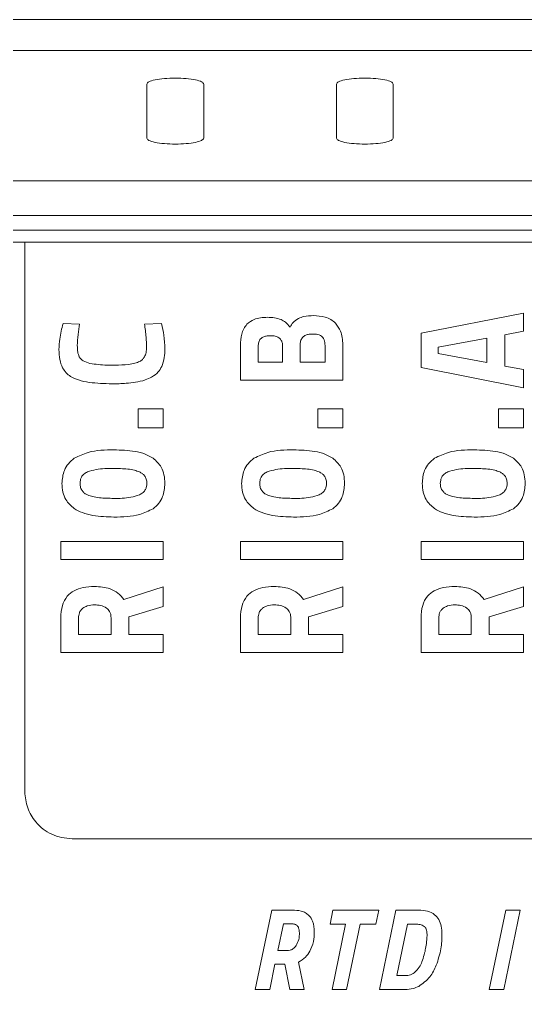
# Model space of a CAD drawing. Header units: millimetres. Extents: x 32696 to 36207, y 16706 to 17911.
# Drawn here: x 34785.28 to 34810.51, y 17543.62 to 17592.01 of the extents above; entities that cross this region are included whole.
import ezdxf

# ---------------------------------------------------------------- set-up
doc = ezdxf.new("R2010")
doc.units = ezdxf.units.MM
doc.header["$LTSCALE"] = 0.1
doc.layers.get('0').update_dxf_attribs({"lineweight": 20})

# ---------------------------------------------------------------- blocks, each defined once
blk = doc.blocks.new('CLP-XP352')
at = {"lineweight": 9}
for p, q in [((35078.924, 17413.414), (35024.794, 17413.414)), ((35079.728, 17412.757), (35023.989, 17412.757)), ((35039.259, 17410.906), (35039.259, 17412.05)), ((35040.459, 17412.05), (35040.459, 17410.906)), ((35043.259, 17410.906), (35043.259, 17412.05)), ((35044.459, 17412.05), (35044.459, 17410.906)), ((35018.266, 17410.005), (35226.922, 17410.005)), ((35018.266, 17409.271), (35226.922, 17409.271)), ((35018.544, 17408.964), (35226.644, 17408.964)), ((35036.684, 17408.714), (35036.184, 17408.714)), ((35036.684, 17397.114), (35036.684, 17408.714)), ((35059.054, 17408.714), (35036.684, 17408.714)), ((35047.204, 17407.214), (35045.045, 17406.79)), ((35047.204, 17406.831), (35047.204, 17407.214)), ((35037.841, 17406.984), (35037.491, 17406.995)), ((35039.568, 17406.992), (35039.209, 17406.984)), ((35045.045, 17406.79), (35045.045, 17406.063)), ((35046.432, 17406.684), (35045.407, 17406.493)), ((35046.432, 17406.169), (35046.432, 17406.684)), ((35046.813, 17406.756), (35047.204, 17406.831)), ((35046.813, 17406.097), (35046.813, 17406.756)), ((35041.235, 17406.537), (35041.235, 17405.797)), ((35041.609, 17406.518), (35041.609, 17406.18)), ((35042.124, 17406.18), (35042.124, 17406.521)), ((35042.492, 17406.529), (35042.492, 17406.18)), ((35043.019, 17406.18), (35043.019, 17406.529)), ((35043.394, 17405.797), (35043.394, 17406.548)), ((35045.407, 17406.493), (35045.407, 17406.36)), ((35045.407, 17406.36), (35046.432, 17406.169)), ((35041.609, 17406.18), (35042.124, 17406.18)), ((35042.492, 17406.18), (35043.019, 17406.18)), ((35045.045, 17406.063), (35047.204, 17405.639)), ((35047.204, 17406.022), (35046.813, 17406.097)), ((35047.204, 17405.639), (35047.204, 17406.022)), ((35041.235, 17405.797), (35043.394, 17405.797)), ((35039.603, 17405.193), (35039.076, 17405.193)), ((35039.076, 17405.193), (35039.076, 17404.794)), ((35039.603, 17404.794), (35039.603, 17405.193)), ((35043.394, 17405.193), (35042.867, 17405.193)), ((35042.867, 17405.193), (35042.867, 17404.794)), ((35043.394, 17404.794), (35043.394, 17405.193)), ((35047.204, 17405.193), (35046.677, 17405.193)), ((35046.677, 17405.193), (35046.677, 17404.794)), ((35047.204, 17404.794), (35047.204, 17405.193)), ((35039.076, 17404.794), (35039.603, 17404.794)), ((35042.867, 17404.794), (35043.394, 17404.794)), ((35046.677, 17404.794), (35047.204, 17404.794)), ((35039.603, 17402.394), (35037.444, 17402.394)), ((35037.444, 17402.394), (35037.444, 17402.011)), ((35039.603, 17402.011), (35039.603, 17402.394)), ((35043.394, 17402.394), (35041.235, 17402.394)), ((35041.235, 17402.394), (35041.235, 17402.011)), ((35043.394, 17402.011), (35043.394, 17402.394)), ((35047.204, 17402.394), (35045.045, 17402.394)), ((35045.045, 17402.394), (35045.045, 17402.011)), ((35047.204, 17402.011), (35047.204, 17402.394)), ((35037.444, 17402.011), (35039.603, 17402.011)), ((35041.235, 17402.011), (35043.394, 17402.011)), ((35045.045, 17402.011), (35047.204, 17402.011)), ((35039.603, 17401.437), (35038.777, 17401.168)), ((35039.603, 17401.019), (35039.603, 17401.437)), ((35043.394, 17401.437), (35042.568, 17401.168)), ((35043.394, 17401.019), (35043.394, 17401.437)), ((35047.204, 17401.437), (35046.378, 17401.168)), ((35047.204, 17401.019), (35047.204, 17401.437)), ((35038.879, 17400.8), (35039.603, 17401.019)), ((35042.67, 17400.8), (35043.394, 17401.019)), ((35046.48, 17400.8), (35047.204, 17401.019)), ((35037.444, 17400.78), (35037.444, 17400.049)), ((35037.818, 17400.78), (35037.818, 17400.431)), ((35038.504, 17400.431), (35038.504, 17400.786)), ((35038.879, 17400.431), (35038.879, 17400.8)), ((35041.235, 17400.78), (35041.235, 17400.049)), ((35041.609, 17400.78), (35041.609, 17400.431)), ((35042.295, 17400.431), (35042.295, 17400.786)), ((35042.67, 17400.431), (35042.67, 17400.8)), ((35045.045, 17400.78), (35045.045, 17400.049)), ((35045.419, 17400.78), (35045.419, 17400.431)), ((35046.105, 17400.431), (35046.105, 17400.786)), ((35046.48, 17400.431), (35046.48, 17400.8)), ((35037.818, 17400.431), (35038.504, 17400.431)), ((35039.603, 17400.431), (35038.879, 17400.431)), ((35039.603, 17400.049), (35039.603, 17400.431)), ((35041.609, 17400.431), (35042.295, 17400.431)), ((35043.394, 17400.431), (35042.67, 17400.431)), ((35043.394, 17400.049), (35043.394, 17400.431)), ((35045.419, 17400.431), (35046.105, 17400.431)), ((35047.204, 17400.431), (35046.48, 17400.431)), ((35047.204, 17400.049), (35047.204, 17400.431)), ((35037.444, 17400.049), (35039.603, 17400.049)), ((35041.235, 17400.049), (35043.394, 17400.049)), ((35045.045, 17400.049), (35047.204, 17400.049)), ((35058.054, 17396.114), (35037.684, 17396.114)), ((35041.894, 17394.613), (35041.546, 17392.934)), ((35042.328, 17394.613), (35041.894, 17394.613)), ((35043.186, 17394.613), (35043.124, 17394.317)), ((35044.157, 17394.613), (35043.186, 17394.613)), ((35044.094, 17394.317), (35044.157, 17394.613)), ((35044.516, 17394.613), (35044.168, 17392.934)), ((35044.99, 17394.613), (35044.516, 17394.613)), ((35046.832, 17394.613), (35046.484, 17392.934)), ((35046.79, 17392.934), (35047.138, 17394.613)), ((35047.138, 17394.613), (35046.832, 17394.613)), ((35042.14, 17394.322), (35042.022, 17393.759)), ((35042.31, 17394.322), (35042.14, 17394.322)), ((35043.124, 17394.317), (35043.454, 17394.317)), ((35043.454, 17394.317), (35043.168, 17392.934)), ((35043.474, 17392.934), (35043.76, 17394.317)), ((35043.76, 17394.317), (35044.094, 17394.317)), ((35044.759, 17394.317), (35044.535, 17393.23)), ((35044.928, 17394.317), (35044.759, 17394.317)), ((35042.022, 17393.759), (35042.219, 17393.759)), ((35041.851, 17392.934), (35041.962, 17393.468)), ((35041.962, 17393.468), (35042.173, 17393.468)), ((35042.173, 17393.468), (35042.273, 17392.934)), ((35042.578, 17392.934), (35042.457, 17393.514)), ((35044.535, 17393.23), (35044.735, 17393.23)), ((35041.546, 17392.934), (35041.851, 17392.934)), ((35042.273, 17392.934), (35042.578, 17392.934)), ((35043.168, 17392.934), (35043.474, 17392.934)), ((35044.168, 17392.934), (35044.708, 17392.934)), ((35046.484, 17392.934), (35046.79, 17392.934))]:
    blk.add_line(p, q, dxfattribs=at)
for points, knots in [([(35039.259, 17412.05), (35039.268, 17412.066), (35039.286, 17412.099), (35039.425, 17412.14), (35039.623, 17412.168), (35039.859, 17412.178), (35040.095, 17412.168), (35040.293, 17412.14), (35040.432, 17412.099), (35040.45, 17412.066), (35040.459, 17412.05)], [0, 0, 0, 0, 0.125, 0.25, 0.375, 0.5, 0.625, 0.75, 0.875, 1, 1, 1, 1]), ([(35043.259, 17412.05), (35043.268, 17412.066), (35043.286, 17412.099), (35043.425, 17412.14), (35043.623, 17412.168), (35043.859, 17412.178), (35044.095, 17412.168), (35044.293, 17412.14), (35044.432, 17412.099), (35044.45, 17412.066), (35044.459, 17412.05)], [0, 0, 0, 0, 0.125, 0.25, 0.375, 0.5, 0.625, 0.75, 0.875, 1, 1, 1, 1]), ([(35040.459, 17410.906), (35040.45, 17410.89), (35040.431, 17410.857), (35040.293, 17410.816), (35040.094, 17410.788), (35039.86, 17410.778), (35039.624, 17410.788), (35039.425, 17410.816), (35039.286, 17410.857), (35039.268, 17410.89), (35039.259, 17410.906)], [0, 0, 0, 0, 0.125383, 0.250022, 0.374875, 0.499714, 0.624357, 0.749712, 0.87484, 1, 1, 1, 1]), ([(35044.459, 17410.906), (35044.45, 17410.89), (35044.431, 17410.857), (35044.293, 17410.816), (35044.094, 17410.788), (35043.86, 17410.778), (35043.624, 17410.788), (35043.425, 17410.816), (35043.286, 17410.857), (35043.268, 17410.89), (35043.259, 17410.906)], [0, 0, 0, 0, 0.125383, 0.250022, 0.374875, 0.499714, 0.624357, 0.749712, 0.87484, 1, 1, 1, 1]), ([(35041.806, 17407.125), (35041.706, 17407.121), (35041.544, 17407.115), (35041.418, 17407.016), (35041.37, 17406.978)], [0, 0, 0, 0, 0.61433, 1, 1, 1, 1]), ([(35042.093, 17407.078), (35042.046, 17407.093), (35041.953, 17407.123), (35041.855, 17407.124), (35041.806, 17407.125)], [0, 0, 0, 0, 0.50415, 1, 1, 1, 1]), ([(35042.282, 17406.917), (35042.251, 17406.956), (35042.198, 17407.021), (35042.124, 17407.061), (35042.093, 17407.078)], [0, 0, 0, 0, 0.58332, 1, 1, 1, 1]), ([(35042.457, 17407.101), (35042.417, 17407.075), (35042.344, 17407.027), (35042.301, 17406.951), (35042.282, 17406.917)], [0, 0, 0, 0, 0.548755, 1, 1, 1, 1]), ([(35042.775, 17407.161), (35042.707, 17407.16), (35042.597, 17407.157), (35042.496, 17407.117), (35042.457, 17407.101)], [0, 0, 0, 0, 0.616654, 1, 1, 1, 1]), ([(35043.241, 17407), (35043.21, 17407.028), (35043.145, 17407.086), (35042.985, 17407.149), (35042.857, 17407.156), (35042.775, 17407.161)], [0, 0, 0, 0, 0.246784, 0.511538, 1, 1, 1, 1]), ([(35037.491, 17406.995), (35037.464, 17406.886), (35037.418, 17406.705), (35037.409, 17406.518), (35037.406, 17406.443)], [0, 0, 0, 0, 0.597969, 1, 1, 1, 1]), ([(35037.793, 17406.528), (35037.796, 17406.605), (35037.803, 17406.758), (35037.828, 17406.909), (35037.841, 17406.984)], [0, 0, 0, 0, 0.5076857, 1, 1, 1, 1]), ([(35039.209, 17406.984), (35039.223, 17406.891), (35039.248, 17406.729), (35039.252, 17406.566), (35039.253, 17406.497)], [0, 0, 0, 0, 0.576529, 1, 1, 1, 1]), ([(35039.641, 17406.462), (35039.636, 17406.557), (35039.627, 17406.736), (35039.587, 17406.91), (35039.568, 17406.992)], [0, 0, 0, 0, 0.528732, 1, 1, 1, 1]), ([(35041.37, 17406.978), (35041.346, 17406.948), (35041.297, 17406.884), (35041.245, 17406.734), (35041.239, 17406.615), (35041.235, 17406.537)], [0, 0, 0, 0, 0.242559, 0.5077394, 1, 1, 1, 1]), ([(35043.394, 17406.548), (35043.388, 17406.648), (35043.379, 17406.814), (35043.281, 17406.947), (35043.241, 17407)], [0, 0, 0, 0, 0.594903, 1, 1, 1, 1]), ([(35041.867, 17406.737), (35041.837, 17406.736), (35041.784, 17406.734), (35041.711, 17406.711), (35041.653, 17406.669), (35041.614, 17406.601), (35041.611, 17406.547), (35041.609, 17406.518)], [0, 0, 0, 0, 0.226814, 0.415839, 0.581591, 0.775143, 1, 1, 1, 1]), ([(35042.124, 17406.521), (35042.122, 17406.545), (35042.12, 17406.592), (35042.092, 17406.654), (35042.04, 17406.703), (35041.962, 17406.733), (35041.9, 17406.736), (35041.867, 17406.737)], [0, 0, 0, 0, 0.19237, 0.359477, 0.521656, 0.735816, 1, 1, 1, 1]), ([(35042.752, 17406.773), (35042.723, 17406.772), (35042.668, 17406.769), (35042.594, 17406.744), (35042.535, 17406.696), (35042.497, 17406.621), (35042.494, 17406.561), (35042.492, 17406.529)], [0, 0, 0, 0, 0.217141, 0.399873, 0.564347, 0.76366, 1, 1, 1, 1]), ([(35042.962, 17406.713), (35042.949, 17406.724), (35042.922, 17406.746), (35042.849, 17406.769), (35042.791, 17406.771), (35042.752, 17406.773)], [0, 0, 0, 0, 0.218867, 0.478082, 1, 1, 1, 1]), ([(35043.019, 17406.529), (35043.018, 17406.57), (35043.015, 17406.638), (35042.977, 17406.692), (35042.962, 17406.713)], [0, 0, 0, 0, 0.613428, 1, 1, 1, 1]), ([(35037.848, 17406.268), (35037.839, 17406.285), (35037.817, 17406.323), (35037.797, 17406.411), (35037.794, 17406.481), (35037.793, 17406.528)], [0, 0, 0, 0, 0.216625, 0.478278, 1, 1, 1, 1]), ([(35039.253, 17406.497), (35039.252, 17406.458), (35039.249, 17406.386), (35039.216, 17406.295), (35039.169, 17406.23), (35039.129, 17406.205), (35039.109, 17406.192)], [0, 0, 0, 0, 0.328851, 0.605769, 0.803271, 1, 1, 1, 1]), ([(35037.406, 17406.443), (35037.408, 17406.372), (35037.414, 17406.241), (35037.469, 17406.075), (35037.549, 17405.952), (35037.618, 17405.901), (35037.652, 17405.876)], [0, 0, 0, 0, 0.32843, 0.607321, 0.805592, 1, 1, 1, 1]), ([(35038.06, 17406.153), (35038.009, 17406.167), (35037.928, 17406.188), (35037.87, 17406.247), (35037.848, 17406.268)], [0, 0, 0, 0, 0.626427, 1, 1, 1, 1]), ([(35039.574, 17406.086), (35039.596, 17406.148), (35039.638, 17406.27), (35039.64, 17406.399), (35039.641, 17406.462)], [0, 0, 0, 0, 0.507664, 1, 1, 1, 1]), ([(35038.59, 17406.116), (35038.472, 17406.116), (35038.295, 17406.115), (35038.119, 17406.144), (35038.06, 17406.153)], [0, 0, 0, 0, 0.659688, 1, 1, 1, 1]), ([(35039.109, 17406.192), (35039.076, 17406.179), (35039.001, 17406.148), (35038.826, 17406.121), (35038.685, 17406.118), (35038.59, 17406.116)], [0, 0, 0, 0, 0.199836, 0.459725, 1, 1, 1, 1]), ([(35039.361, 17405.864), (35039.411, 17405.897), (35039.5, 17405.954), (35039.552, 17406.046), (35039.574, 17406.086)], [0, 0, 0, 0, 0.566916, 1, 1, 1, 1]), ([(35037.652, 17405.876), (35037.707, 17405.849), (35037.831, 17405.788), (35038.127, 17405.733), (35038.364, 17405.727), (35038.523, 17405.722)], [0, 0, 0, 0, 0.2050227, 0.4651989, 1, 1, 1, 1]), ([(35039.019, 17405.753), (35039.088, 17405.766), (35039.207, 17405.789), (35039.316, 17405.842), (35039.361, 17405.864)], [0, 0, 0, 0, 0.582044, 1, 1, 1, 1]), ([(35038.523, 17405.722), (35038.624, 17405.723), (35038.79, 17405.725), (35038.954, 17405.745), (35039.019, 17405.753)], [0, 0, 0, 0, 0.609166, 1, 1, 1, 1]), ([(35038.566, 17404.328), (35038.38, 17404.326), (35038.086, 17404.323), (35037.825, 17404.196), (35037.729, 17404.149)], [0, 0, 0, 0, 0.635344, 1, 1, 1, 1]), ([(35039.392, 17404.151), (35039.338, 17404.182), (35039.219, 17404.25), (35038.938, 17404.316), (35038.714, 17404.323), (35038.566, 17404.328)], [0, 0, 0, 0, 0.217517, 0.479492, 1, 1, 1, 1]), ([(35042.357, 17404.328), (35042.171, 17404.326), (35041.877, 17404.323), (35041.616, 17404.196), (35041.52, 17404.149)], [0, 0, 0, 0, 0.635344, 1, 1, 1, 1]), ([(35043.183, 17404.151), (35043.129, 17404.182), (35043.01, 17404.25), (35042.729, 17404.316), (35042.505, 17404.323), (35042.357, 17404.328)], [0, 0, 0, 0, 0.217517, 0.479492, 1, 1, 1, 1]), ([(35046.167, 17404.328), (35045.981, 17404.326), (35045.687, 17404.323), (35045.426, 17404.196), (35045.33, 17404.149)], [0, 0, 0, 0, 0.635344, 1, 1, 1, 1]), ([(35046.993, 17404.151), (35046.939, 17404.182), (35046.82, 17404.25), (35046.539, 17404.316), (35046.315, 17404.323), (35046.167, 17404.328)], [0, 0, 0, 0, 0.217517, 0.479492, 1, 1, 1, 1]), ([(35037.729, 17404.149), (35037.685, 17404.114), (35037.598, 17404.044), (35037.49, 17403.863), (35037.477, 17403.713), (35037.469, 17403.619)], [0, 0, 0, 0, 0.2754795, 0.5429034, 1, 1, 1, 1]), ([(35039.641, 17403.619), (35039.637, 17403.681), (35039.631, 17403.798), (35039.562, 17403.995), (35039.456, 17404.092), (35039.392, 17404.151)], [0, 0, 0, 0, 0.3049042, 0.5798709, 1, 1, 1, 1]), ([(35041.52, 17404.149), (35041.476, 17404.114), (35041.389, 17404.044), (35041.281, 17403.863), (35041.268, 17403.713), (35041.26, 17403.619)], [0, 0, 0, 0, 0.2754795, 0.5429034, 1, 1, 1, 1]), ([(35043.432, 17403.619), (35043.428, 17403.681), (35043.422, 17403.798), (35043.353, 17403.995), (35043.247, 17404.092), (35043.183, 17404.151)], [0, 0, 0, 0, 0.304904, 0.579871, 1, 1, 1, 1]), ([(35045.33, 17404.149), (35045.286, 17404.114), (35045.199, 17404.044), (35045.091, 17403.863), (35045.078, 17403.713), (35045.07, 17403.619)], [0, 0, 0, 0, 0.2754795, 0.5429034, 1, 1, 1, 1]), ([(35047.242, 17403.619), (35047.238, 17403.681), (35047.232, 17403.798), (35047.163, 17403.995), (35047.057, 17404.092), (35046.993, 17404.151)], [0, 0, 0, 0, 0.304904, 0.579871, 1, 1, 1, 1]), ([(35038.007, 17403.863), (35037.981, 17403.848), (35037.93, 17403.821), (35037.88, 17403.758), (35037.854, 17403.689), (35037.851, 17403.644), (35037.85, 17403.62)], [0, 0, 0, 0, 0.2924127, 0.5581304, 0.7696554, 1, 1, 1, 1]), ([(35038.557, 17403.935), (35038.433, 17403.935), (35038.246, 17403.936), (35038.068, 17403.881), (35038.007, 17403.863)], [0, 0, 0, 0, 0.658032, 1, 1, 1, 1]), ([(35039.104, 17403.863), (35039.069, 17403.875), (35038.989, 17403.904), (35038.804, 17403.93), (35038.656, 17403.933), (35038.557, 17403.935)], [0, 0, 0, 0, 0.20023, 0.460667, 1, 1, 1, 1]), ([(35039.26, 17403.621), (35039.258, 17403.651), (35039.254, 17403.708), (35039.217, 17403.779), (35039.165, 17403.83), (35039.125, 17403.851), (35039.104, 17403.863)], [0, 0, 0, 0, 0.288903, 0.553829, 0.766744, 1, 1, 1, 1]), ([(35041.798, 17403.863), (35041.772, 17403.848), (35041.721, 17403.821), (35041.671, 17403.758), (35041.645, 17403.689), (35041.642, 17403.644), (35041.641, 17403.62)], [0, 0, 0, 0, 0.292413, 0.55813, 0.769655, 1, 1, 1, 1]), ([(35042.348, 17403.935), (35042.224, 17403.935), (35042.037, 17403.936), (35041.859, 17403.881), (35041.798, 17403.863)], [0, 0, 0, 0, 0.658032, 1, 1, 1, 1]), ([(35042.895, 17403.863), (35042.86, 17403.875), (35042.78, 17403.904), (35042.595, 17403.93), (35042.447, 17403.933), (35042.348, 17403.935)], [0, 0, 0, 0, 0.20023, 0.460667, 1, 1, 1, 1]), ([(35043.051, 17403.621), (35043.049, 17403.651), (35043.045, 17403.708), (35043.008, 17403.779), (35042.956, 17403.83), (35042.916, 17403.851), (35042.895, 17403.863)], [0, 0, 0, 0, 0.288903, 0.553829, 0.766744, 1, 1, 1, 1]), ([(35045.608, 17403.863), (35045.582, 17403.848), (35045.531, 17403.821), (35045.481, 17403.758), (35045.455, 17403.689), (35045.452, 17403.644), (35045.451, 17403.62)], [0, 0, 0, 0, 0.292413, 0.55813, 0.769655, 1, 1, 1, 1]), ([(35046.158, 17403.935), (35046.034, 17403.935), (35045.847, 17403.936), (35045.669, 17403.881), (35045.608, 17403.863)], [0, 0, 0, 0, 0.658032, 1, 1, 1, 1]), ([(35046.705, 17403.863), (35046.67, 17403.875), (35046.59, 17403.904), (35046.405, 17403.93), (35046.257, 17403.933), (35046.158, 17403.935)], [0, 0, 0, 0, 0.20023, 0.460667, 1, 1, 1, 1]), ([(35046.861, 17403.621), (35046.859, 17403.651), (35046.855, 17403.708), (35046.818, 17403.779), (35046.766, 17403.83), (35046.726, 17403.851), (35046.705, 17403.863)], [0, 0, 0, 0, 0.288903, 0.553829, 0.766744, 1, 1, 1, 1]), ([(35037.469, 17403.619), (35037.473, 17403.557), (35037.479, 17403.44), (35037.553, 17403.242), (35037.663, 17403.146), (35037.729, 17403.088)], [0, 0, 0, 0, 0.300764, 0.574255, 1, 1, 1, 1]), ([(35037.85, 17403.62), (35037.852, 17403.59), (35037.856, 17403.533), (35037.894, 17403.461), (35037.946, 17403.409), (35037.987, 17403.387), (35038.009, 17403.376)], [0, 0, 0, 0, 0.287559, 0.552203, 0.765697, 1, 1, 1, 1]), ([(35039.104, 17403.378), (35039.13, 17403.392), (35039.181, 17403.421), (35039.23, 17403.484), (35039.256, 17403.553), (35039.258, 17403.598), (35039.26, 17403.621)], [0, 0, 0, 0, 0.292816, 0.559186, 0.77068, 1, 1, 1, 1]), ([(35039.392, 17403.086), (35039.434, 17403.122), (35039.518, 17403.192), (35039.621, 17403.374), (35039.633, 17403.524), (35039.641, 17403.619)], [0, 0, 0, 0, 0.2706635, 0.5374366, 1, 1, 1, 1]), ([(35041.26, 17403.619), (35041.264, 17403.557), (35041.27, 17403.44), (35041.344, 17403.242), (35041.454, 17403.146), (35041.52, 17403.088)], [0, 0, 0, 0, 0.300764, 0.574255, 1, 1, 1, 1]), ([(35041.641, 17403.62), (35041.643, 17403.59), (35041.647, 17403.533), (35041.685, 17403.461), (35041.737, 17403.409), (35041.778, 17403.387), (35041.8, 17403.376)], [0, 0, 0, 0, 0.287559, 0.552203, 0.765697, 1, 1, 1, 1]), ([(35042.895, 17403.378), (35042.921, 17403.392), (35042.972, 17403.421), (35043.021, 17403.484), (35043.047, 17403.553), (35043.049, 17403.598), (35043.051, 17403.621)], [0, 0, 0, 0, 0.2928164, 0.5591857, 0.7706802, 1, 1, 1, 1]), ([(35043.183, 17403.086), (35043.225, 17403.122), (35043.309, 17403.192), (35043.412, 17403.374), (35043.424, 17403.524), (35043.432, 17403.619)], [0, 0, 0, 0, 0.270664, 0.537437, 1, 1, 1, 1]), ([(35045.07, 17403.619), (35045.074, 17403.557), (35045.08, 17403.44), (35045.154, 17403.242), (35045.264, 17403.146), (35045.33, 17403.088)], [0, 0, 0, 0, 0.300764, 0.574255, 1, 1, 1, 1]), ([(35045.451, 17403.62), (35045.453, 17403.59), (35045.457, 17403.533), (35045.495, 17403.461), (35045.547, 17403.409), (35045.588, 17403.387), (35045.61, 17403.376)], [0, 0, 0, 0, 0.287559, 0.552203, 0.765697, 1, 1, 1, 1]), ([(35046.705, 17403.378), (35046.731, 17403.392), (35046.782, 17403.421), (35046.831, 17403.484), (35046.857, 17403.553), (35046.859, 17403.598), (35046.861, 17403.621)], [0, 0, 0, 0, 0.292816, 0.559186, 0.77068, 1, 1, 1, 1]), ([(35046.993, 17403.086), (35047.035, 17403.122), (35047.119, 17403.192), (35047.222, 17403.374), (35047.234, 17403.524), (35047.242, 17403.619)], [0, 0, 0, 0, 0.270664, 0.537437, 1, 1, 1, 1]), ([(35038.009, 17403.376), (35038.044, 17403.363), (35038.125, 17403.334), (35038.31, 17403.308), (35038.458, 17403.305), (35038.558, 17403.303)], [0, 0, 0, 0, 0.202241, 0.463134, 1, 1, 1, 1]), ([(35038.558, 17403.303), (35038.681, 17403.302), (35038.867, 17403.302), (35039.044, 17403.358), (35039.104, 17403.378)], [0, 0, 0, 0, 0.657967, 1, 1, 1, 1]), ([(35041.8, 17403.376), (35041.835, 17403.363), (35041.916, 17403.334), (35042.101, 17403.308), (35042.249, 17403.305), (35042.349, 17403.303)], [0, 0, 0, 0, 0.202241, 0.463134, 1, 1, 1, 1]), ([(35042.349, 17403.303), (35042.472, 17403.302), (35042.658, 17403.302), (35042.835, 17403.358), (35042.895, 17403.378)], [0, 0, 0, 0, 0.657967, 1, 1, 1, 1]), ([(35045.61, 17403.376), (35045.645, 17403.363), (35045.726, 17403.334), (35045.911, 17403.308), (35046.059, 17403.305), (35046.159, 17403.303)], [0, 0, 0, 0, 0.202241, 0.463134, 1, 1, 1, 1]), ([(35046.159, 17403.303), (35046.282, 17403.302), (35046.468, 17403.302), (35046.645, 17403.358), (35046.705, 17403.378)], [0, 0, 0, 0, 0.657967, 1, 1, 1, 1]), ([(35037.729, 17403.088), (35037.785, 17403.057), (35037.907, 17402.988), (35038.192, 17402.922), (35038.417, 17402.914), (35038.566, 17402.909)], [0, 0, 0, 0, 0.220687, 0.483535, 1, 1, 1, 1]), ([(35038.566, 17402.909), (35038.751, 17402.911), (35039.041, 17402.913), (35039.299, 17403.04), (35039.392, 17403.086)], [0, 0, 0, 0, 0.639398, 1, 1, 1, 1]), ([(35041.52, 17403.088), (35041.576, 17403.057), (35041.698, 17402.988), (35041.983, 17402.922), (35042.208, 17402.914), (35042.357, 17402.909)], [0, 0, 0, 0, 0.220687, 0.483535, 1, 1, 1, 1]), ([(35042.357, 17402.909), (35042.542, 17402.911), (35042.832, 17402.913), (35043.09, 17403.04), (35043.183, 17403.086)], [0, 0, 0, 0, 0.639398, 1, 1, 1, 1]), ([(35045.33, 17403.088), (35045.386, 17403.057), (35045.508, 17402.988), (35045.793, 17402.922), (35046.018, 17402.914), (35046.167, 17402.909)], [0, 0, 0, 0, 0.220687, 0.483535, 1, 1, 1, 1]), ([(35046.167, 17402.909), (35046.352, 17402.911), (35046.642, 17402.913), (35046.9, 17403.04), (35046.993, 17403.086)], [0, 0, 0, 0, 0.639398, 1, 1, 1, 1]), ([(35038.155, 17401.446), (35038.074, 17401.442), (35037.925, 17401.436), (35037.724, 17401.366), (35037.562, 17401.237), (35037.458, 17401.031), (35037.449, 17400.869), (35037.444, 17400.78)], [0, 0, 0, 0, 0.217403, 0.400241, 0.564688, 0.763857, 1, 1, 1, 1]), ([(35038.777, 17401.168), (35038.737, 17401.216), (35038.655, 17401.311), (35038.442, 17401.425), (35038.267, 17401.437), (35038.155, 17401.446)], [0, 0, 0, 0, 0.2633143, 0.5286155, 1, 1, 1, 1]), ([(35041.946, 17401.446), (35041.865, 17401.442), (35041.716, 17401.436), (35041.515, 17401.366), (35041.353, 17401.237), (35041.249, 17401.031), (35041.24, 17400.869), (35041.235, 17400.78)], [0, 0, 0, 0, 0.2174034, 0.4002413, 0.5646882, 0.7638573, 1, 1, 1, 1]), ([(35042.568, 17401.168), (35042.528, 17401.216), (35042.446, 17401.311), (35042.233, 17401.425), (35042.058, 17401.437), (35041.946, 17401.446)], [0, 0, 0, 0, 0.263314, 0.528615, 1, 1, 1, 1]), ([(35045.756, 17401.446), (35045.675, 17401.442), (35045.526, 17401.436), (35045.325, 17401.366), (35045.163, 17401.237), (35045.059, 17401.031), (35045.05, 17400.869), (35045.045, 17400.78)], [0, 0, 0, 0, 0.217403, 0.400241, 0.564688, 0.763857, 1, 1, 1, 1]), ([(35046.378, 17401.168), (35046.338, 17401.216), (35046.256, 17401.311), (35046.043, 17401.425), (35045.868, 17401.437), (35045.756, 17401.446)], [0, 0, 0, 0, 0.263314, 0.528615, 1, 1, 1, 1]), ([(35037.91, 17400.984), (35037.895, 17400.97), (35037.863, 17400.942), (35037.826, 17400.873), (35037.821, 17400.816), (35037.818, 17400.78)], [0, 0, 0, 0, 0.271566, 0.539428, 1, 1, 1, 1]), ([(35038.158, 17401.055), (35038.105, 17401.052), (35038.016, 17401.048), (35037.941, 17401.003), (35037.91, 17400.984)], [0, 0, 0, 0, 0.597127, 1, 1, 1, 1]), ([(35038.409, 17400.988), (35038.368, 17401.01), (35038.289, 17401.051), (35038.201, 17401.054), (35038.158, 17401.055)], [0, 0, 0, 0, 0.520238, 1, 1, 1, 1]), ([(35038.504, 17400.786), (35038.503, 17400.81), (35038.5, 17400.855), (35038.474, 17400.93), (35038.433, 17400.966), (35038.409, 17400.988)], [0, 0, 0, 0, 0.306056, 0.581036, 1, 1, 1, 1]), ([(35041.701, 17400.984), (35041.686, 17400.97), (35041.654, 17400.942), (35041.617, 17400.873), (35041.612, 17400.816), (35041.609, 17400.78)], [0, 0, 0, 0, 0.2715664, 0.539428, 1, 1, 1, 1]), ([(35041.949, 17401.055), (35041.896, 17401.052), (35041.807, 17401.048), (35041.732, 17401.003), (35041.701, 17400.984)], [0, 0, 0, 0, 0.597127, 1, 1, 1, 1]), ([(35042.2, 17400.988), (35042.159, 17401.01), (35042.08, 17401.051), (35041.992, 17401.054), (35041.949, 17401.055)], [0, 0, 0, 0, 0.520238, 1, 1, 1, 1]), ([(35042.295, 17400.786), (35042.294, 17400.81), (35042.291, 17400.855), (35042.265, 17400.93), (35042.224, 17400.966), (35042.2, 17400.988)], [0, 0, 0, 0, 0.306056, 0.581036, 1, 1, 1, 1]), ([(35045.511, 17400.984), (35045.496, 17400.97), (35045.464, 17400.942), (35045.427, 17400.873), (35045.422, 17400.816), (35045.419, 17400.78)], [0, 0, 0, 0, 0.271566, 0.539428, 1, 1, 1, 1]), ([(35045.759, 17401.055), (35045.706, 17401.052), (35045.617, 17401.048), (35045.542, 17401.003), (35045.511, 17400.984)], [0, 0, 0, 0, 0.597127, 1, 1, 1, 1]), ([(35046.01, 17400.988), (35045.969, 17401.01), (35045.89, 17401.051), (35045.802, 17401.054), (35045.759, 17401.055)], [0, 0, 0, 0, 0.520238, 1, 1, 1, 1]), ([(35046.105, 17400.786), (35046.104, 17400.81), (35046.101, 17400.855), (35046.075, 17400.93), (35046.034, 17400.966), (35046.01, 17400.988)], [0, 0, 0, 0, 0.306056, 0.581036, 1, 1, 1, 1]), ([(35037.684, 17396.114), (35037.535, 17396.133), (35037.242, 17396.172), (35036.918, 17396.439), (35036.72, 17396.765), (35036.696, 17396.996), (35036.684, 17397.114)], [0, 0, 0, 0, 0.28327, 0.558012, 0.775417, 1, 1, 1, 1]), ([(35042.68, 17394.501), (35042.657, 17394.52), (35042.607, 17394.561), (35042.487, 17394.605), (35042.391, 17394.61), (35042.328, 17394.613)], [0, 0, 0, 0, 0.240443, 0.504504, 1, 1, 1, 1]), ([(35045.486, 17394.102), (35045.484, 17394.16), (35045.479, 17394.268), (35045.427, 17394.413), (35045.329, 17394.529), (35045.176, 17394.603), (35045.055, 17394.61), (35044.99, 17394.613)], [0, 0, 0, 0, 0.213477, 0.393808, 0.557816, 0.75933, 1, 1, 1, 1]), ([(35042.793, 17394.147), (35042.791, 17394.227), (35042.786, 17394.357), (35042.71, 17394.461), (35042.68, 17394.501)], [0, 0, 0, 0, 0.614313, 1, 1, 1, 1]), ([(35042.441, 17394.275), (35042.433, 17394.283), (35042.416, 17394.3), (35042.371, 17394.319), (35042.334, 17394.321), (35042.31, 17394.322)], [0, 0, 0, 0, 0.237412, 0.49865, 1, 1, 1, 1]), ([(35042.479, 17394.1), (35042.477, 17394.139), (35042.476, 17394.191), (35042.458, 17394.249), (35042.446, 17394.267), (35042.441, 17394.275)], [0, 0, 0, 0, 0.653212, 0.842009, 1, 1, 1, 1]), ([(35045.111, 17394.269), (35045.098, 17394.277), (35045.071, 17394.295), (35045.009, 17394.313), (35044.96, 17394.315), (35044.928, 17394.317)], [0, 0, 0, 0, 0.235615, 0.50065, 1, 1, 1, 1]), ([(35045.172, 17394.098), (35045.171, 17394.119), (35045.169, 17394.158), (35045.156, 17394.208), (35045.136, 17394.245), (35045.119, 17394.261), (35045.111, 17394.269)], [0, 0, 0, 0, 0.3360814, 0.6197254, 0.8158928, 1, 1, 1, 1]), ([(35042.409, 17393.865), (35042.431, 17393.906), (35042.471, 17393.979), (35042.476, 17394.063), (35042.479, 17394.1)], [0, 0, 0, 0, 0.557183, 1, 1, 1, 1]), ([(35042.698, 17393.742), (35042.729, 17393.81), (35042.787, 17393.939), (35042.791, 17394.08), (35042.793, 17394.147)], [0, 0, 0, 0, 0.526886, 1, 1, 1, 1]), ([(35045.147, 17393.834), (35045.155, 17393.885), (35045.168, 17393.973), (35045.171, 17394.061), (35045.172, 17394.098)], [0, 0, 0, 0, 0.5800722, 1, 1, 1, 1]), ([(35045.367, 17393.45), (35045.405, 17393.565), (35045.476, 17393.777), (35045.483, 17394), (35045.486, 17394.102)], [0, 0, 0, 0, 0.542412, 1, 1, 1, 1]), ([(35042.219, 17393.759), (35042.241, 17393.76), (35042.282, 17393.763), (35042.353, 17393.795), (35042.387, 17393.838), (35042.409, 17393.865)], [0, 0, 0, 0, 0.281532, 0.549847, 1, 1, 1, 1]), ([(35045.074, 17393.553), (35045.091, 17393.605), (35045.121, 17393.697), (35045.139, 17393.792), (35045.147, 17393.834)], [0, 0, 0, 0, 0.562978, 1, 1, 1, 1]), ([(35042.457, 17393.514), (35042.509, 17393.545), (35042.608, 17393.602), (35042.669, 17393.698), (35042.698, 17393.742)], [0, 0, 0, 0, 0.536284, 1, 1, 1, 1]), ([(35044.937, 17393.322), (35044.968, 17393.36), (35045.026, 17393.429), (35045.059, 17393.514), (35045.074, 17393.553)], [0, 0, 0, 0, 0.540291, 1, 1, 1, 1]), ([(35044.996, 17393.003), (35045.081, 17393.064), (35045.243, 17393.181), (35045.327, 17393.363), (35045.367, 17393.45)], [0, 0, 0, 0, 0.519463, 1, 1, 1, 1]), ([(35044.735, 17393.23), (35044.776, 17393.236), (35044.853, 17393.246), (35044.91, 17393.298), (35044.937, 17393.322)], [0, 0, 0, 0, 0.5409619, 1, 1, 1, 1]), ([(35044.708, 17392.934), (35044.765, 17392.938), (35044.866, 17392.944), (35044.957, 17392.985), (35044.996, 17393.003)], [0, 0, 0, 0, 0.567149, 1, 1, 1, 1])]:
    blk.add_open_spline(points, degree=3, knots=knots, dxfattribs=at)

msp = doc.modelspace()

# ---------------------------------------------------------------- block references
at = {"xscale": 2.3625, "yscale": 2.3625, "zscale": 2.3625}
msp.add_blockref('CLP-XP352', (-47988.622, -23547.183), dxfattribs=at)

doc.saveas('drawing.dxf')
